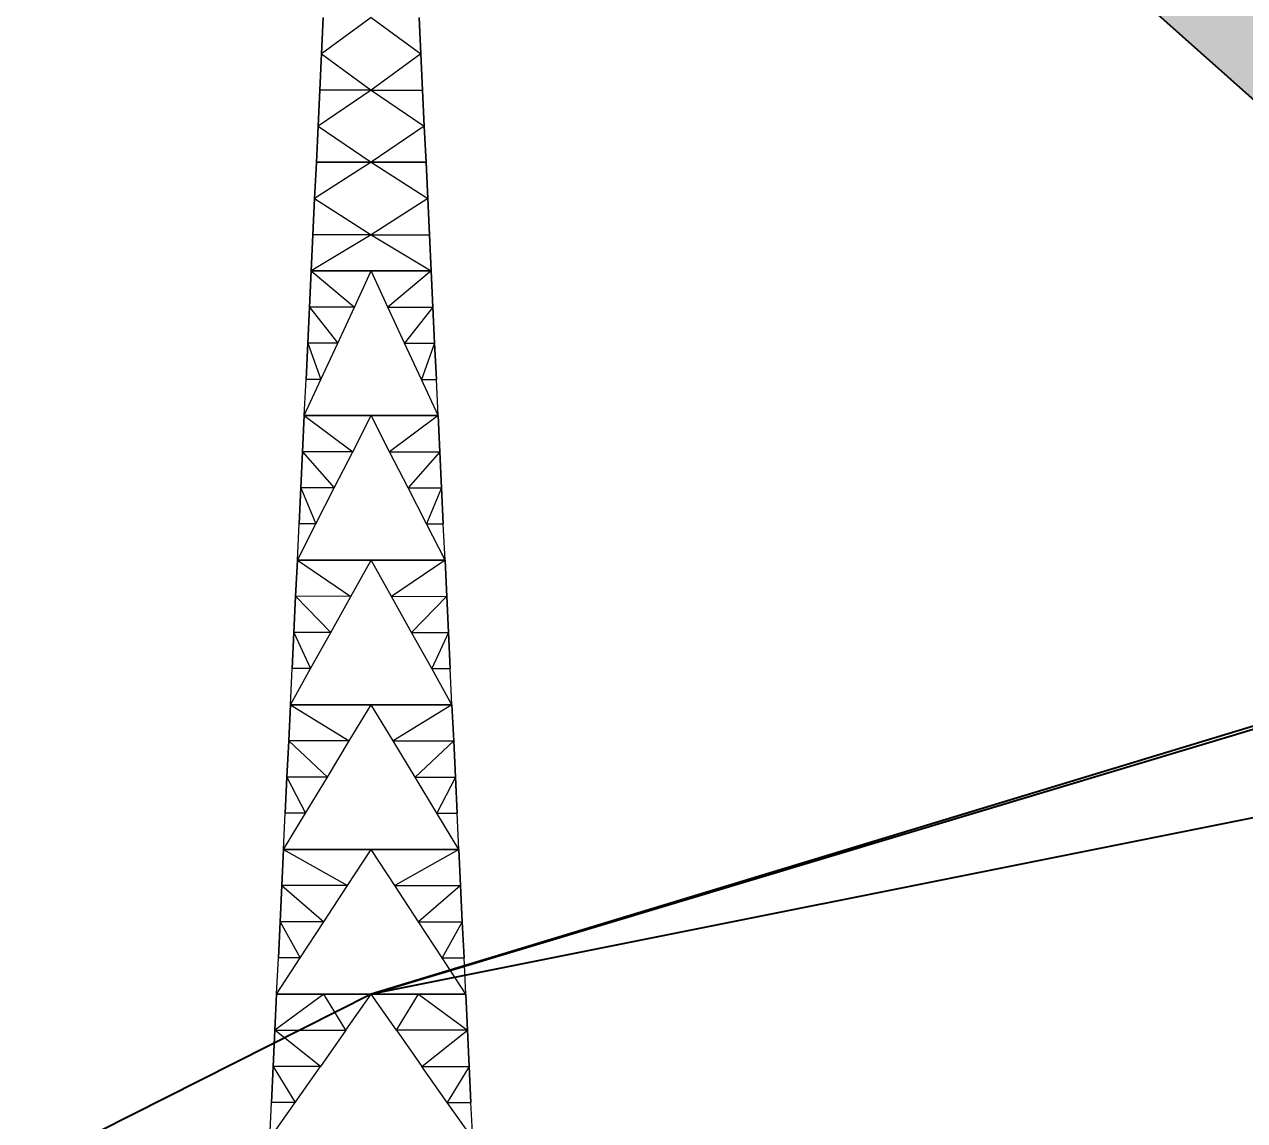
# Model space of a CAD drawing. Header units: millimetres. Extents: x 674 to 5889, y -153 to 3954.
# Drawn here: x 3115.39 to 3159.14, y 929.94 to 969.22 of the extents above; entities that cross this region are included whole.
import ezdxf

# ---------------------------------------------------------------- set-up
doc = ezdxf.new("R2010")
doc.units = ezdxf.units.MM
doc.layers.add('Dimensions', color=7, linetype='Continuous')
doc.layers.add('Ropes', color=3, linetype='Continuous')
doc.layers.add('Effective Aperture Area', color=2, linetype='Continuous', transparency=0.75)
doc.layers.add('Effective Aperture2', color=2, linetype='Continuous', transparency=0.9)
doc.layers.add('Towers', color=1, linetype='Continuous', lineweight=0)
doc.styles.get("Standard").update_dxf_attribs({"font": 'arial.ttf'})
doc.dimstyles.new('ISO-25', dxfattribs={"dimtxt": 2.5, "dimasz": 2.5, "dimexe": 1.25, "dimexo": 0.625, "dimtad": 1, "dimtxsty": 'Standard', "dimcen": 2.5, "dimadec": 0, "dimazin": 0, "dimtfac": 1, "dimtmove": 0, "dimatfit": 3, "dimfxl": 1, "dimarcsym": 0})

# ---------------------------------------------------------------- blocks, each defined once
blk = doc.blocks.new('_ArchTick')
at = {"color": 0, "linetype": 'ByBlock', "const_width": 0.15}
blk.add_lwpolyline([(-0.5, -0.5), (0.5, 0.5)], dxfattribs=at)
blk = doc.blocks.new('*D60')
at = {"color": 0, "lineweight": -2, "transparency": 16777216}
blk.add_line((2829.274, -144.563), (2959.274, -144.563), dxfattribs=at)
at = {"layer": 'Defpoints', "color": 0, "transparency": 16777216}
for p in [(5528.478, 3774.077), (5768.478, 3774.077), (5768.478, 3752.482), (2829.274, -118.354), (2959.274, -118.354), (2959.274, -144.563)]:
    blk.add_point(p, dxfattribs=at)
at = {"layer": 'Dimensions', "color": 0, "lineweight": -2, "transparency": 16777216}
blk.add_line((5528.478, 3752.482), (5768.478, 3752.482), dxfattribs=at)
at = {"color": 0, "lineweight": -2, "transparency": 16777216, "xscale": 15, "yscale": 15, "zscale": 15, "rotation": 180}
blk.add_blockref('_ArchTick', (2829.274, -144.563), dxfattribs=at)
at = {"color": 0, "lineweight": -2, "transparency": 16777216, "xscale": 15, "yscale": 15, "zscale": 15}
blk.add_blockref('_ArchTick', (2959.274, -144.563), dxfattribs=at)
at = {"layer": 'Dimensions', "color": 0, "lineweight": -2, "transparency": 16777216, "xscale": 2.5, "yscale": 2.5, "zscale": 2.5, "rotation": 180}
blk.add_blockref('_ArchTick', (5528.478, 3752.482), dxfattribs=at)
at = {"layer": 'Dimensions', "color": 0, "lineweight": -2, "transparency": 16777216, "xscale": 2.5, "yscale": 2.5, "zscale": 2.5}
blk.add_blockref('_ArchTick', (5768.478, 3752.482), dxfattribs=at)
at = {"color": 0, "transparency": 16777216, "insert": (2894.274, -136.274), "char_height": 15, "attachment_point": 5}
blk.add_mtext('130', dxfattribs=at)
at = {"layer": 'Dimensions', "color": 0, "transparency": 16777216, "insert": (5648.478, 3755.404), "char_height": 4.5, "attachment_point": 5}
blk.add_mtext('240m', dxfattribs=at)
blk = doc.blocks.new('*D58')
at = {"color": 0, "lineweight": -2, "transparency": 16777216}
blk.add_line((2393.626, -144.563), (2483.626, -144.563), dxfattribs=at)
at = {"layer": 'Defpoints', "color": 0, "transparency": 16777216}
for p in [(5603.478, 3819.077), (5583.397, 3774.077), (5603.478, 3774.077), (2393.626, -80.976), (2483.626, -80.976), (2483.626, -144.563)]:
    blk.add_point(p, dxfattribs=at)
at = {"layer": 'Dimensions', "color": 0, "lineweight": -2, "transparency": 16777216}
blk.add_line((5583.397, 3819.077), (5583.397, 3774.077), dxfattribs=at)
at = {"color": 0, "lineweight": -2, "transparency": 16777216, "xscale": 15, "yscale": 15, "zscale": 15, "rotation": 180}
blk.add_blockref('_ArchTick', (2393.626, -144.563), dxfattribs=at)
at = {"color": 0, "lineweight": -2, "transparency": 16777216, "xscale": 15, "yscale": 15, "zscale": 15}
blk.add_blockref('_ArchTick', (2483.626, -144.563), dxfattribs=at)
at = {"layer": 'Dimensions', "color": 0, "lineweight": -2, "transparency": 16777216, "xscale": 2.5, "yscale": 2.5, "zscale": 2.5}
for p, rotation in [((5583.397, 3819.077), 90), ((5583.397, 3774.077), 270)]:
    blk.add_blockref('_ArchTick', p, dxfattribs=dict(at, rotation=rotation))
at = {"color": 0, "transparency": 16777216, "insert": (2438.626, -136.279), "char_height": 15, "attachment_point": 5}
blk.add_mtext('90', dxfattribs=at)
at = {"layer": 'Dimensions', "color": 0, "transparency": 16777216, "insert": (5580.484, 3796.577), "char_height": 4.5, "attachment_point": 5, "rotation": 90}
blk.add_mtext('45m', dxfattribs=at)
blk = doc.blocks.new('*D62')
at = {"color": 0, "lineweight": -2, "transparency": 16777216}
blk.add_line((2577.797, -35.976), (2577.797, -85.976), dxfattribs=at)
at = {"layer": 'Defpoints', "color": 0, "transparency": 16777216}
for p in [(5529.806, 3893.742), (5528.478, 3889.077), (5643.378, 3856.377), (2597.989, -35.976), (2577.797, -85.976), (2597.989, -85.976)]:
    blk.add_point(p, dxfattribs=at)
at = {"layer": 'Dimensions', "color": 0, "lineweight": -2, "transparency": 16777216}
blk.add_line((5644.706, 3861.042), (5529.806, 3893.742), dxfattribs=at)
at = {"color": 0, "lineweight": -2, "transparency": 16777216, "xscale": 15, "yscale": 15, "zscale": 15}
for p, rotation in [((2577.797, -35.976), 90), ((2577.797, -85.976), 270)]:
    blk.add_blockref('_ArchTick', p, dxfattribs=dict(at, rotation=rotation))
at = {"layer": 'Dimensions', "color": 0, "lineweight": -2, "transparency": 16777216, "xscale": 2.5, "yscale": 2.5, "zscale": 2.5}
for p, rotation in [((5529.806, 3893.742), 164.113896019455), ((5644.706, 3861.042), 344.113896019455)]:
    blk.add_blockref('_ArchTick', p, dxfattribs=dict(at, rotation=rotation))
at = {"color": 0, "transparency": 16777216, "insert": (2569.514, -60.976), "char_height": 15, "attachment_point": 5, "rotation": 90}
blk.add_mtext('50', dxfattribs=at)
at = {"layer": 'Dimensions', "color": 0, "transparency": 16777216, "insert": (5588.056, 3880.203), "char_height": 4.5, "attachment_point": 5, "rotation": 344.1139}
blk.add_mtext('119.5m', dxfattribs=at)
blk = doc.blocks.new('*D63')
at = {"color": 0, "lineweight": -2, "transparency": 16777216}
blk.add_line((2809.512, -31.439), (2809.512, -86.439), dxfattribs=at)
at = {"layer": 'Defpoints', "color": 0, "transparency": 16777216}
for p in [(5643.378, 3866.577), (5527.736, 3834.542), (5528.478, 3832.07), (2829.274, -31.439), (2809.512, -86.439), (2829.274, -86.439)]:
    blk.add_point(p, dxfattribs=at)
at = {"layer": 'Dimensions', "color": 0, "lineweight": -2, "transparency": 16777216}
blk.add_line((5642.636, 3869.049), (5527.736, 3834.542), dxfattribs=at)
at = {"color": 0, "lineweight": -2, "transparency": 16777216, "xscale": 15, "yscale": 15, "zscale": 15}
for p, rotation in [((2809.512, -31.439), 90), ((2809.512, -86.439), 270)]:
    blk.add_blockref('_ArchTick', p, dxfattribs=dict(at, rotation=rotation))
at = {"layer": 'Dimensions', "color": 0, "lineweight": -2, "transparency": 16777216, "xscale": 2.5, "yscale": 2.5, "zscale": 2.5}
for p, rotation in [((5642.636, 3869.049), 16.71614301521846), ((5527.736, 3834.542), 196.7161430152185)]:
    blk.add_blockref('_ArchTick', p, dxfattribs=dict(at, rotation=rotation))
at = {"color": 0, "transparency": 16777216, "insert": (2801.259, -58.939), "char_height": 15, "attachment_point": 5, "rotation": 90}
blk.add_mtext('55', dxfattribs=at)
at = {"layer": 'Dimensions', "color": 0, "transparency": 16777216, "insert": (5584.345, 3854.594), "char_height": 4.5, "attachment_point": 5, "rotation": 16.7161}
blk.add_mtext('120m', dxfattribs=at)
blk = doc.blocks.new('*D59')
at = {"color": 0, "lineweight": -2, "transparency": 16777216}
blk.add_line((2597.989, -144.563), (2697.989, -144.563), dxfattribs=at)
at = {"layer": 'Defpoints', "color": 0, "transparency": 16777216}
for p in [(5623.478, 3781.175), (5673.478, 3781.175), (5673.478, 3764.268), (2597.989, -85.976), (2697.989, -85.976), (2697.989, -144.563)]:
    blk.add_point(p, dxfattribs=at)
at = {"layer": 'Dimensions', "color": 0, "lineweight": -2, "transparency": 16777216}
blk.add_line((5623.478, 3764.268), (5673.478, 3764.268), dxfattribs=at)
at = {"color": 0, "lineweight": -2, "transparency": 16777216, "xscale": 15, "yscale": 15, "zscale": 15, "rotation": 180}
blk.add_blockref('_ArchTick', (2597.989, -144.563), dxfattribs=at)
at = {"color": 0, "lineweight": -2, "transparency": 16777216, "xscale": 15, "yscale": 15, "zscale": 15}
blk.add_blockref('_ArchTick', (2697.989, -144.563), dxfattribs=at)
at = {"layer": 'Dimensions', "color": 0, "lineweight": -2, "transparency": 16777216, "xscale": 2.5, "yscale": 2.5, "zscale": 2.5, "rotation": 180}
blk.add_blockref('_ArchTick', (5623.478, 3764.268), dxfattribs=at)
at = {"layer": 'Dimensions', "color": 0, "lineweight": -2, "transparency": 16777216, "xscale": 2.5, "yscale": 2.5, "zscale": 2.5}
blk.add_blockref('_ArchTick', (5673.478, 3764.268), dxfattribs=at)
at = {"color": 0, "transparency": 16777216, "insert": (2647.989, -136.279), "char_height": 15, "attachment_point": 5}
blk.add_mtext('100', dxfattribs=at)
at = {"layer": 'Dimensions', "color": 0, "transparency": 16777216, "insert": (5648.478, 3767.191), "char_height": 4.5, "attachment_point": 5}
blk.add_mtext('50m', dxfattribs=at)
blk = doc.blocks.new('*D61')
at = {"color": 0, "lineweight": -2, "transparency": 16777216}
blk.add_line((2373.545, -35.976), (2373.545, -80.976), dxfattribs=at)
at = {"layer": 'Defpoints', "color": 0, "transparency": 16777216}
for p in [(5648.478, 3856.377), (5645.288, 3779.077), (5648.478, 3779.077), (2393.626, -35.976), (2373.545, -80.976), (2393.626, -80.976)]:
    blk.add_point(p, dxfattribs=at)
at = {"layer": 'Dimensions', "color": 0, "lineweight": -2, "transparency": 16777216}
blk.add_line((5645.288, 3856.377), (5645.288, 3779.077), dxfattribs=at)
at = {"color": 0, "lineweight": -2, "transparency": 16777216, "xscale": 15, "yscale": 15, "zscale": 15}
for p, rotation in [((2373.545, -35.976), 90), ((2373.545, -80.976), 270)]:
    blk.add_blockref('_ArchTick', p, dxfattribs=dict(at, rotation=rotation))
at = {"layer": 'Dimensions', "color": 0, "lineweight": -2, "transparency": 16777216, "xscale": 2.5, "yscale": 2.5, "zscale": 2.5}
for p, rotation in [((5645.288, 3856.377), 90), ((5645.288, 3779.077), 270)]:
    blk.add_blockref('_ArchTick', p, dxfattribs=dict(at, rotation=rotation))
at = {"color": 0, "transparency": 16777216, "insert": (2365.292, -58.476), "char_height": 15, "attachment_point": 5, "rotation": 90}
blk.add_mtext('45', dxfattribs=at)
at = {"layer": 'Dimensions', "color": 0, "transparency": 16777216, "insert": (5642.364, 3817.906), "char_height": 4.5, "attachment_point": 5, "rotation": 90}
blk.add_mtext('77.3m', dxfattribs=at)

msp = doc.modelspace()

# ---------------------------------------------------------------- hatches: boundary and pattern name
at = {"layer": 'Effective Aperture2', "transparency": 33554508}
h = msp.add_hatch(color=256, dxfattribs=at)
h.dxf.hatch_style = 1
h.paths.add_polyline_path([(3213.721, 951.569), (3220.332, 958.18), (3233.891, 961.241), (3253.43, 957.337), (3287.579, 919.076, -0.08392), (3252.224, 883.72)])
h.paths.add_polyline_path([(3213.12, 965.392), (3233.891, 961.241), (3220.332, 958.18)], flags=17)
h.paths.add_polyline_path([(3247.252, 964.258), (3253.43, 957.337), (3233.891, 961.241)])
h.paths.add_polyline_path([(3135.652, 987.765), (3122.875, 999.169), (3172.131, 1048.424), (3247.252, 964.258), (3233.891, 961.241), (3213.12, 965.392), (3205.907, 958.18), (3201.044, 956.704)])
h.paths.add_polyline_path([(3135.652, 987.765), (3201.044, 956.704), (3178.217, 949.774)])
h.paths.add_polyline_path([(3205.907, 958.18), (3213.12, 950.967), (3201.044, 956.704)])
h.paths.add_polyline_path([(3178.217, 949.774), (3201.044, 956.704), (3213.12, 950.967), (3213.721, 951.569), (3252.224, 883.72)])

# ---------------------------------------------------------------- linework, layer by layer
at = {"layer": 'Effective Aperture Area', "transparency": 33554508}
msp.add_line((3252.224, 883.72), (3122.875, 999.169), dxfattribs=at)
at = {"layer": 'Ropes', "transparency": 33554508}
for p, q in [((3127.826, 934.476), (3242.726, 968.983)), ((3282.531, 965.392), (3127.826, 934.476)), ((3205.907, 958.18), (3127.826, 934.476))]:
    msp.add_line(p, q, dxfattribs=at)
at = {"layer": 'Ropes'}
msp.add_line((3127.826, 934.476), (3012.826, 876.483), dxfattribs=at)
at = {"layer": 'Towers'}
for p, q in [((3127.825, 969.468), (3126.046, 968.161)), ((3127.825, 969.468), (3126.046, 968.161)), ((3126.108, 969.468), (3126.046, 968.161)), ((3126.108, 969.468), (3126.046, 968.161)), ((3126.046, 968.161), (3126.108, 969.457)), ((3126.046, 968.161), (3126.108, 969.457)), ((3127.826, 969.468), (3129.606, 968.161)), ((3127.826, 969.468), (3129.606, 968.161)), ((3129.543, 969.468), (3129.606, 968.161)), ((3129.543, 969.468), (3129.606, 968.161)), ((3129.606, 968.161), (3129.544, 969.457)), ((3129.606, 968.161), (3129.544, 969.457)), ((3126.046, 968.161), (3125.984, 966.867)), ((3125.984, 966.866), (3126.046, 968.161)), ((3126.046, 968.161), (3125.984, 966.867)), ((3125.984, 966.866), (3126.046, 968.161)), ((3126.046, 968.161), (3127.826, 966.867)), ((3126.046, 968.161), (3127.826, 966.867)), ((3129.606, 968.161), (3127.826, 966.867)), ((3129.606, 968.161), (3127.826, 966.867)), ((3129.606, 968.161), (3129.668, 966.867)), ((3129.668, 966.866), (3129.606, 968.161)), ((3129.606, 968.161), (3129.668, 966.867)), ((3129.668, 966.866), (3129.606, 968.161)), ((3127.826, 966.867), (3125.922, 965.57)), ((3127.826, 966.867), (3125.922, 965.57)), ((3125.984, 966.867), (3125.922, 965.57)), ((3125.984, 966.867), (3125.922, 965.57)), ((3125.922, 965.57), (3125.984, 966.866)), ((3125.922, 965.57), (3125.984, 966.866)), ((3127.826, 966.867), (3125.984, 966.866)), ((3127.826, 966.867), (3125.984, 966.866)), ((3125.984, 966.867), (3125.984, 966.866)), ((3125.984, 966.867), (3125.984, 966.866)), ((3127.826, 966.867), (3129.668, 966.866)), ((3127.826, 966.867), (3129.73, 965.57)), ((3127.826, 966.867), (3129.668, 966.866)), ((3127.826, 966.867), (3129.73, 965.57)), ((3129.668, 966.867), (3129.668, 966.866)), ((3129.668, 966.867), (3129.73, 965.57)), ((3129.668, 966.867), (3129.668, 966.866)), ((3129.668, 966.867), (3129.73, 965.57)), ((3129.73, 965.57), (3129.668, 966.866)), ((3129.73, 965.57), (3129.668, 966.866)), ((3125.922, 965.57), (3125.86, 964.287)), ((3125.86, 964.275), (3125.922, 965.57)), ((3125.922, 965.57), (3125.86, 964.287)), ((3125.86, 964.275), (3125.922, 965.57)), ((3125.922, 965.57), (3127.825, 964.287)), ((3125.922, 965.57), (3127.825, 964.287)), ((3129.73, 965.57), (3127.826, 964.287)), ((3129.73, 965.57), (3127.826, 964.287)), ((3129.73, 965.57), (3129.791, 964.287)), ((3129.792, 964.275), (3129.73, 965.57)), ((3129.73, 965.57), (3129.791, 964.287)), ((3129.792, 964.275), (3129.73, 965.57)), ((3127.825, 964.287), (3125.798, 962.979)), ((3127.825, 964.287), (3125.798, 962.979)), ((3125.86, 964.287), (3125.798, 962.979)), ((3125.86, 964.287), (3125.798, 962.979)), ((3125.798, 962.979), (3125.86, 964.275)), ((3125.798, 962.979), (3125.86, 964.275)), ((3127.826, 964.287), (3125.86, 964.287)), ((3125.86, 964.287), (3127.825, 964.287)), ((3127.825, 964.287), (3125.86, 964.275)), ((3127.825, 964.287), (3125.86, 964.275)), ((3125.86, 964.287), (3125.86, 964.275)), ((3125.86, 964.287), (3125.86, 964.275)), ((3127.825, 964.287), (3129.791, 964.287)), ((3129.791, 964.287), (3127.826, 964.287)), ((3127.826, 964.287), (3129.792, 964.275)), ((3127.826, 964.287), (3129.854, 962.979)), ((3127.826, 964.287), (3129.792, 964.275)), ((3127.826, 964.287), (3129.854, 962.979)), ((3129.791, 964.287), (3129.792, 964.275)), ((3129.791, 964.287), (3129.854, 962.979)), ((3129.791, 964.287), (3129.792, 964.275)), ((3129.791, 964.287), (3129.854, 962.979)), ((3129.854, 962.979), (3129.792, 964.275)), ((3129.854, 962.979), (3129.792, 964.275)), ((3125.798, 962.979), (3125.735, 961.678)), ((3125.798, 962.979), (3125.735, 961.678)), ((3125.736, 961.683), (3125.798, 962.979)), ((3125.736, 961.683), (3125.798, 962.979)), ((3125.798, 962.979), (3127.826, 961.678)), ((3125.798, 962.979), (3127.826, 961.678)), ((3129.854, 962.979), (3127.825, 961.678)), ((3129.854, 962.979), (3127.825, 961.678)), ((3129.854, 962.979), (3129.916, 961.678)), ((3129.915, 961.683), (3129.854, 962.979)), ((3129.854, 962.979), (3129.916, 961.678)), ((3129.915, 961.683), (3129.854, 962.979)), ((3125.674, 960.388), (3125.736, 961.683)), ((3125.674, 960.388), (3125.736, 961.683)), ((3127.826, 961.678), (3125.674, 960.388)), ((3127.826, 961.678), (3125.674, 960.388)), ((3125.735, 961.678), (3125.674, 960.388)), ((3125.735, 961.678), (3125.674, 960.388)), ((3125.735, 961.678), (3125.736, 961.683)), ((3125.735, 961.678), (3125.736, 961.683)), ((3127.826, 961.678), (3125.736, 961.683)), ((3127.826, 961.678), (3125.736, 961.683)), ((3127.825, 961.678), (3129.915, 961.683)), ((3127.825, 961.678), (3129.915, 961.683)), ((3127.825, 961.678), (3129.977, 960.388)), ((3127.825, 961.678), (3129.977, 960.388)), ((3129.916, 961.678), (3129.915, 961.683)), ((3129.977, 960.388), (3129.915, 961.683)), ((3129.916, 961.678), (3129.915, 961.683)), ((3129.977, 960.388), (3129.915, 961.683)), ((3129.916, 961.678), (3129.977, 960.388)), ((3129.916, 961.678), (3129.977, 960.388)), ((3125.612, 959.092), (3125.674, 960.39)), ((3125.612, 959.092), (3125.674, 960.39)), ((3125.674, 960.388), (3125.612, 959.092)), ((3125.612, 959.092), (3125.674, 960.388)), ((3125.674, 960.388), (3125.612, 959.092)), ((3125.612, 959.092), (3125.674, 960.388)), ((3127.826, 960.39), (3125.674, 960.39)), ((3125.674, 960.39), (3127.826, 960.39)), ((3127.826, 960.39), (3125.674, 960.388)), ((3127.826, 960.39), (3125.674, 960.388)), ((3125.674, 960.39), (3125.674, 960.388)), ((3125.674, 960.39), (3125.674, 960.388)), ((3125.674, 960.388), (3127.225, 959.092)), ((3125.674, 960.388), (3127.225, 959.092)), ((3127.225, 959.092), (3127.826, 960.39)), ((3127.225, 959.092), (3127.826, 960.39)), ((3129.977, 960.39), (3127.826, 960.39)), ((3127.826, 960.39), (3129.977, 960.39)), ((3127.826, 960.39), (3129.977, 960.388)), ((3128.426, 959.092), (3127.826, 960.39)), ((3127.826, 960.39), (3129.977, 960.388)), ((3128.426, 959.092), (3127.826, 960.39)), ((3129.977, 960.388), (3128.426, 959.092)), ((3129.977, 960.388), (3128.426, 959.092)), ((3129.977, 960.39), (3129.977, 960.388)), ((3130.039, 959.092), (3129.977, 960.39)), ((3129.977, 960.39), (3129.977, 960.388)), ((3130.039, 959.092), (3129.977, 960.39)), ((3129.977, 960.388), (3130.039, 959.092)), ((3130.039, 959.092), (3129.977, 960.388)), ((3129.977, 960.388), (3130.039, 959.092)), ((3130.039, 959.092), (3129.977, 960.388)), ((3125.55, 957.797), (3125.612, 959.092)), ((3125.612, 959.092), (3125.55, 957.797)), ((3125.55, 957.797), (3125.612, 959.092)), ((3125.55, 957.797), (3125.612, 959.092)), ((3125.612, 959.092), (3125.55, 957.797)), ((3125.55, 957.797), (3125.612, 959.092)), ((3125.612, 959.092), (3126.626, 957.797)), ((3127.225, 959.092), (3125.612, 959.092)), ((3125.612, 959.092), (3126.626, 957.797)), ((3127.225, 959.092), (3125.612, 959.092)), ((3125.612, 959.092), (3125.612, 959.092)), ((3125.612, 959.092), (3125.612, 959.092)), ((3126.626, 957.797), (3127.225, 959.092)), ((3126.626, 957.797), (3127.225, 959.092)), ((3129.025, 957.797), (3128.426, 959.092)), ((3128.426, 959.092), (3130.039, 959.092)), ((3129.025, 957.797), (3128.426, 959.092)), ((3128.426, 959.092), (3130.039, 959.092)), ((3130.039, 959.092), (3129.025, 957.797)), ((3130.039, 959.092), (3129.025, 957.797)), ((3130.101, 957.797), (3130.039, 959.092)), ((3130.039, 959.092), (3130.101, 957.797)), ((3130.039, 959.092), (3130.039, 959.092)), ((3130.101, 957.797), (3130.039, 959.092)), ((3130.101, 957.797), (3130.039, 959.092)), ((3130.039, 959.092), (3130.101, 957.797)), ((3130.039, 959.092), (3130.039, 959.092)), ((3130.101, 957.797), (3130.039, 959.092)), ((3125.488, 956.499), (3125.55, 957.797)), ((3125.55, 957.797), (3125.488, 956.499)), ((3125.488, 956.501), (3125.55, 957.797)), ((3125.488, 956.499), (3125.55, 957.797)), ((3125.55, 957.797), (3125.488, 956.499)), ((3125.488, 956.501), (3125.55, 957.797)), ((3125.55, 957.797), (3126.025, 956.499)), ((3126.626, 957.797), (3125.55, 957.797)), ((3125.55, 957.797), (3126.025, 956.499)), ((3126.626, 957.797), (3125.55, 957.797)), ((3125.55, 957.797), (3125.55, 957.797)), ((3125.55, 957.797), (3125.55, 957.797)), ((3126.025, 956.499), (3126.626, 957.797)), ((3126.025, 956.499), (3126.626, 957.797)), ((3129.627, 956.499), (3129.025, 957.797)), ((3129.025, 957.797), (3130.101, 957.797)), ((3129.627, 956.499), (3129.025, 957.797)), ((3129.025, 957.797), (3130.101, 957.797)), ((3130.101, 957.797), (3129.627, 956.499)), ((3130.101, 957.797), (3129.627, 956.499)), ((3130.163, 956.499), (3130.101, 957.797)), ((3130.101, 957.797), (3130.163, 956.499)), ((3130.101, 957.797), (3130.101, 957.797)), ((3130.163, 956.501), (3130.101, 957.797)), ((3130.163, 956.499), (3130.101, 957.797)), ((3130.101, 957.797), (3130.163, 956.499)), ((3130.101, 957.797), (3130.101, 957.797)), ((3130.163, 956.501), (3130.101, 957.797)), ((3125.426, 955.205), (3125.488, 956.501)), ((3125.426, 955.205), (3125.488, 956.501)), ((3125.426, 955.205), (3126.025, 956.499)), ((3125.426, 955.205), (3126.025, 956.499)), ((3125.426, 955.205), (3125.488, 956.499)), ((3125.426, 955.205), (3125.488, 956.499)), ((3126.025, 956.499), (3125.488, 956.501)), ((3126.025, 956.499), (3125.488, 956.501)), ((3125.488, 956.499), (3125.488, 956.501)), ((3125.488, 956.499), (3125.488, 956.501)), ((3129.627, 956.499), (3130.163, 956.501)), ((3129.627, 956.499), (3130.163, 956.501)), ((3130.225, 955.205), (3129.627, 956.499)), ((3130.225, 955.205), (3129.627, 956.499)), ((3130.163, 956.499), (3130.163, 956.501)), ((3130.225, 955.205), (3130.163, 956.501)), ((3130.163, 956.499), (3130.163, 956.501)), ((3130.225, 955.205), (3130.163, 956.501)), ((3130.225, 955.205), (3130.163, 956.499)), ((3130.225, 955.205), (3130.163, 956.499)), ((3125.426, 955.205), (3125.364, 953.909)), ((3125.364, 953.91), (3125.426, 955.205)), ((3125.426, 955.205), (3125.364, 953.909)), ((3125.364, 953.91), (3125.426, 955.205)), ((3125.364, 953.909), (3125.426, 955.204)), ((3125.364, 953.909), (3125.426, 955.204)), ((3125.426, 955.205), (3127.164, 953.909)), ((3127.826, 955.204), (3125.426, 955.205)), ((3125.426, 955.205), (3127.164, 953.909)), ((3127.826, 955.204), (3125.426, 955.205)), ((3125.426, 955.204), (3125.426, 955.205)), ((3125.426, 955.204), (3125.426, 955.205)), ((3127.826, 955.204), (3125.426, 955.204)), ((3125.426, 955.204), (3127.826, 955.204)), ((3127.164, 953.909), (3127.826, 955.204)), ((3127.164, 953.909), (3127.826, 955.204)), ((3127.826, 955.204), (3130.225, 955.205)), ((3127.826, 955.204), (3130.225, 955.205)), ((3130.225, 955.204), (3127.826, 955.204)), ((3127.826, 955.204), (3130.225, 955.204)), ((3128.487, 953.909), (3127.826, 955.204)), ((3128.487, 953.909), (3127.826, 955.204)), ((3130.225, 955.205), (3128.487, 953.909)), ((3130.225, 955.205), (3128.487, 953.909)), ((3130.225, 955.205), (3130.287, 953.909)), ((3130.225, 955.204), (3130.225, 955.205)), ((3130.287, 953.91), (3130.225, 955.205)), ((3130.225, 955.205), (3130.287, 953.909)), ((3130.225, 955.204), (3130.225, 955.205)), ((3130.287, 953.91), (3130.225, 955.205)), ((3130.287, 953.909), (3130.225, 955.204)), ((3130.287, 953.909), (3130.225, 955.204)), ((3125.364, 953.91), (3125.302, 952.613)), ((3125.302, 952.614), (3125.364, 953.91)), ((3125.364, 953.91), (3125.302, 952.613)), ((3125.302, 952.614), (3125.364, 953.91)), ((3125.302, 952.613), (3125.364, 953.909)), ((3125.302, 952.613), (3125.364, 953.909)), ((3125.364, 953.91), (3126.502, 952.613)), ((3127.164, 953.909), (3125.364, 953.91)), ((3125.364, 953.91), (3126.502, 952.613)), ((3127.164, 953.909), (3125.364, 953.91)), ((3125.364, 953.909), (3125.364, 953.91)), ((3125.364, 953.909), (3125.364, 953.91)), ((3126.502, 952.613), (3127.164, 953.909)), ((3126.502, 952.613), (3127.164, 953.909)), ((3128.487, 953.909), (3130.287, 953.91)), ((3128.487, 953.909), (3130.287, 953.91)), ((3129.149, 952.613), (3128.487, 953.909)), ((3129.149, 952.613), (3128.487, 953.909)), ((3130.287, 953.91), (3129.149, 952.613)), ((3130.287, 953.91), (3129.149, 952.613)), ((3130.287, 953.91), (3130.349, 952.613)), ((3130.287, 953.909), (3130.287, 953.91)), ((3130.349, 952.614), (3130.287, 953.91)), ((3130.287, 953.91), (3130.349, 952.613)), ((3130.287, 953.909), (3130.287, 953.91)), ((3130.349, 952.614), (3130.287, 953.91)), ((3130.349, 952.613), (3130.287, 953.909)), ((3130.349, 952.613), (3130.287, 953.909)), ((3125.302, 952.614), (3125.24, 951.319)), ((3125.24, 951.319), (3125.302, 952.614)), ((3125.302, 952.614), (3125.24, 951.319)), ((3125.24, 951.319), (3125.302, 952.614)), ((3125.24, 951.319), (3125.302, 952.613)), ((3125.24, 951.319), (3125.302, 952.613)), ((3125.302, 952.614), (3125.841, 951.319)), ((3126.502, 952.613), (3125.302, 952.614)), ((3125.302, 952.614), (3125.841, 951.319)), ((3126.502, 952.613), (3125.302, 952.614)), ((3125.302, 952.613), (3125.302, 952.614)), ((3125.302, 952.613), (3125.302, 952.614)), ((3125.841, 951.319), (3126.502, 952.613)), ((3125.841, 951.319), (3126.502, 952.613)), ((3129.149, 952.613), (3130.349, 952.614)), ((3129.149, 952.613), (3130.349, 952.614)), ((3129.811, 951.319), (3129.149, 952.613)), ((3129.811, 951.319), (3129.149, 952.613)), ((3130.349, 952.614), (3129.811, 951.319)), ((3130.349, 952.614), (3129.811, 951.319)), ((3130.349, 952.614), (3130.411, 951.319)), ((3130.349, 952.613), (3130.349, 952.614)), ((3130.411, 951.319), (3130.349, 952.614)), ((3130.349, 952.614), (3130.411, 951.319)), ((3130.349, 952.613), (3130.349, 952.614)), ((3130.411, 951.319), (3130.349, 952.614)), ((3130.411, 951.319), (3130.349, 952.613)), ((3130.411, 951.319), (3130.349, 952.613)), ((3125.178, 950.023), (3125.841, 951.319)), ((3125.178, 950.023), (3125.841, 951.319)), ((3125.178, 950.023), (3125.24, 951.319)), ((3125.178, 950.023), (3125.24, 951.319)), ((3125.178, 950.023), (3125.24, 951.319)), ((3125.178, 950.023), (3125.24, 951.319)), ((3125.841, 951.319), (3125.24, 951.319)), ((3125.841, 951.319), (3125.24, 951.319)), ((3125.24, 951.319), (3125.24, 951.319)), ((3125.24, 951.319), (3125.24, 951.319)), ((3130.473, 950.023), (3129.811, 951.319)), ((3129.811, 951.319), (3130.411, 951.319)), ((3130.473, 950.023), (3129.811, 951.319)), ((3129.811, 951.319), (3130.411, 951.319)), ((3130.473, 950.023), (3130.411, 951.319)), ((3130.411, 951.319), (3130.411, 951.319)), ((3130.473, 950.023), (3130.411, 951.319)), ((3130.473, 950.023), (3130.411, 951.319)), ((3130.411, 951.319), (3130.411, 951.319)), ((3130.473, 950.023), (3130.411, 951.319)), ((3125.116, 948.724), (3125.178, 950.023)), ((3125.178, 950.023), (3125.116, 948.724)), ((3125.116, 948.727), (3125.178, 950.023)), ((3125.116, 948.724), (3125.178, 950.023)), ((3125.178, 950.023), (3125.116, 948.724)), ((3125.116, 948.727), (3125.178, 950.023)), ((3125.178, 950.023), (3127.826, 950.023)), ((3127.826, 950.023), (3125.178, 950.023)), ((3125.178, 950.023), (3127.1, 948.724)), ((3125.178, 950.023), (3127.826, 950.023)), ((3125.178, 950.023), (3127.1, 948.724)), ((3125.178, 950.023), (3127.826, 950.023)), ((3125.178, 950.023), (3125.178, 950.023)), ((3125.178, 950.023), (3125.178, 950.023)), ((3127.1, 948.724), (3127.826, 950.023)), ((3127.1, 948.724), (3127.826, 950.023)), ((3127.826, 950.023), (3130.473, 950.023)), ((3130.473, 950.023), (3127.826, 950.023)), ((3128.551, 948.724), (3127.826, 950.023)), ((3130.473, 950.023), (3127.826, 950.023)), ((3128.551, 948.724), (3127.826, 950.023)), ((3130.473, 950.023), (3127.826, 950.023)), ((3130.473, 950.023), (3128.551, 948.724)), ((3130.473, 950.023), (3128.551, 948.724)), ((3130.535, 948.724), (3130.473, 950.023)), ((3130.473, 950.023), (3130.535, 948.724)), ((3130.473, 950.023), (3130.473, 950.023)), ((3130.535, 948.727), (3130.473, 950.023)), ((3130.535, 948.724), (3130.473, 950.023)), ((3130.473, 950.023), (3130.535, 948.724)), ((3130.473, 950.023), (3130.473, 950.023)), ((3130.535, 948.727), (3130.473, 950.023)), ((3125.116, 948.727), (3125.054, 947.431)), ((3125.054, 947.432), (3125.116, 948.727)), ((3125.116, 948.727), (3125.054, 947.431)), ((3125.054, 947.432), (3125.116, 948.727)), ((3125.054, 947.431), (3125.116, 948.724)), ((3125.054, 947.431), (3125.116, 948.724)), ((3125.116, 948.727), (3126.378, 947.431)), ((3127.1, 948.724), (3125.116, 948.727)), ((3125.116, 948.727), (3126.378, 947.431)), ((3127.1, 948.724), (3125.116, 948.727)), ((3125.116, 948.724), (3125.116, 948.727)), ((3125.116, 948.724), (3125.116, 948.727)), ((3126.378, 947.431), (3127.1, 948.724)), ((3126.378, 947.431), (3127.1, 948.724)), ((3128.551, 948.724), (3130.535, 948.727)), ((3128.551, 948.724), (3130.535, 948.727)), ((3129.273, 947.431), (3128.551, 948.724)), ((3129.273, 947.431), (3128.551, 948.724)), ((3130.535, 948.727), (3129.273, 947.431)), ((3130.535, 948.727), (3129.273, 947.431)), ((3130.535, 948.727), (3130.597, 947.431)), ((3130.535, 948.724), (3130.535, 948.727)), ((3130.597, 947.432), (3130.535, 948.727)), ((3130.535, 948.727), (3130.597, 947.431)), ((3130.535, 948.724), (3130.535, 948.727)), ((3130.597, 947.432), (3130.535, 948.727)), ((3130.597, 947.431), (3130.535, 948.724)), ((3130.597, 947.431), (3130.535, 948.724)), ((3125.054, 947.432), (3124.992, 946.136)), ((3124.992, 946.136), (3125.054, 947.432)), ((3125.054, 947.432), (3124.992, 946.136)), ((3124.992, 946.136), (3125.054, 947.432)), ((3124.992, 946.136), (3125.054, 947.431)), ((3124.992, 946.136), (3125.054, 947.431)), ((3125.054, 947.432), (3125.654, 946.136)), ((3126.378, 947.431), (3125.054, 947.432)), ((3125.054, 947.432), (3125.654, 946.136)), ((3126.378, 947.431), (3125.054, 947.432)), ((3125.054, 947.431), (3125.054, 947.432)), ((3125.054, 947.431), (3125.054, 947.432)), ((3125.654, 946.136), (3126.378, 947.431)), ((3125.654, 946.136), (3126.378, 947.431)), ((3129.273, 947.431), (3130.597, 947.432)), ((3129.273, 947.431), (3130.597, 947.432)), ((3129.997, 946.136), (3129.273, 947.431)), ((3129.997, 946.136), (3129.273, 947.431)), ((3130.597, 947.432), (3129.997, 946.136)), ((3130.597, 947.432), (3129.997, 946.136)), ((3130.597, 947.432), (3130.659, 946.136)), ((3130.597, 947.431), (3130.597, 947.432)), ((3130.659, 946.136), (3130.597, 947.432)), ((3130.597, 947.432), (3130.659, 946.136)), ((3130.597, 947.431), (3130.597, 947.432)), ((3130.659, 946.136), (3130.597, 947.432)), ((3130.659, 946.136), (3130.597, 947.431)), ((3130.659, 946.136), (3130.597, 947.431)), ((3124.93, 944.84), (3125.654, 946.136)), ((3124.93, 944.84), (3125.654, 946.136)), ((3124.93, 944.84), (3124.992, 946.136)), ((3124.93, 944.84), (3124.992, 946.136)), ((3124.93, 944.84), (3124.992, 946.136)), ((3124.93, 944.84), (3124.992, 946.136)), ((3125.654, 946.136), (3124.992, 946.136)), ((3125.654, 946.136), (3124.992, 946.136)), ((3124.992, 946.136), (3124.992, 946.136)), ((3124.992, 946.136), (3124.992, 946.136)), ((3130.721, 944.84), (3129.997, 946.136)), ((3129.997, 946.136), (3130.659, 946.136)), ((3130.721, 944.84), (3129.997, 946.136)), ((3129.997, 946.136), (3130.659, 946.136)), ((3130.721, 944.84), (3130.659, 946.136)), ((3130.659, 946.136), (3130.659, 946.136)), ((3130.721, 944.84), (3130.659, 946.136)), ((3130.721, 944.84), (3130.659, 946.136)), ((3130.659, 946.136), (3130.659, 946.136)), ((3130.721, 944.84), (3130.659, 946.136)), ((3124.868, 943.544), (3124.93, 944.84)), ((3124.93, 944.84), (3124.868, 943.544)), ((3124.868, 943.545), (3124.93, 944.84)), ((3124.868, 943.544), (3124.93, 944.84)), ((3124.93, 944.84), (3124.868, 943.544)), ((3124.868, 943.545), (3124.93, 944.84)), ((3126.378, 944.84), (3124.93, 944.84)), ((3127.826, 944.84), (3124.93, 944.84)), ((3124.93, 944.84), (3127.826, 944.84)), ((3124.93, 944.84), (3127.039, 943.544)), ((3127.826, 944.84), (3124.93, 944.84)), ((3124.93, 944.84), (3127.039, 943.544)), ((3127.826, 944.84), (3124.93, 944.84)), ((3124.93, 944.84), (3124.93, 944.84)), ((3124.93, 944.84), (3124.93, 944.84)), ((3129.273, 944.84), (3126.378, 944.84)), ((3126.378, 944.84), (3129.273, 944.84)), ((3126.378, 944.84), (3126.378, 944.84)), ((3127.039, 943.544), (3127.826, 944.84)), ((3127.039, 943.544), (3127.826, 944.84)), ((3127.826, 944.84), (3127.826, 944.84)), ((3127.826, 944.84), (3127.826, 944.84)), ((3130.721, 944.84), (3127.826, 944.84)), ((3127.826, 944.84), (3130.721, 944.84)), ((3128.612, 943.544), (3127.826, 944.84)), ((3127.826, 944.84), (3130.721, 944.84)), ((3128.612, 943.544), (3127.826, 944.84)), ((3127.826, 944.84), (3130.721, 944.84)), ((3130.721, 944.84), (3128.612, 943.544)), ((3130.721, 944.84), (3128.612, 943.544)), ((3129.273, 944.84), (3130.721, 944.84)), ((3129.273, 944.84), (3129.273, 944.84)), ((3130.783, 943.544), (3130.721, 944.84)), ((3130.721, 944.84), (3130.783, 943.544)), ((3130.721, 944.84), (3130.721, 944.84)), ((3130.783, 943.545), (3130.721, 944.84)), ((3130.783, 943.544), (3130.721, 944.84)), ((3130.721, 944.84), (3130.783, 943.544)), ((3130.721, 944.84), (3130.721, 944.84)), ((3130.783, 943.545), (3130.721, 944.84)), ((3124.868, 943.545), (3124.806, 942.249)), ((3124.806, 942.249), (3124.868, 943.545)), ((3124.868, 943.545), (3124.806, 942.249)), ((3124.806, 942.249), (3124.868, 943.545)), ((3124.806, 942.249), (3124.868, 943.544)), ((3124.806, 942.249), (3124.868, 943.544)), ((3124.868, 943.545), (3126.254, 942.249)), ((3127.039, 943.544), (3124.868, 943.545)), ((3124.868, 943.545), (3126.254, 942.249)), ((3127.039, 943.544), (3124.868, 943.545)), ((3124.868, 943.544), (3124.868, 943.545)), ((3124.868, 943.544), (3124.868, 943.545)), ((3126.254, 942.249), (3127.039, 943.544)), ((3126.254, 942.249), (3127.039, 943.544)), ((3128.612, 943.544), (3130.783, 943.545)), ((3128.612, 943.544), (3130.783, 943.545)), ((3129.397, 942.249), (3128.612, 943.544)), ((3129.397, 942.249), (3128.612, 943.544)), ((3130.783, 943.545), (3129.397, 942.249)), ((3130.783, 943.545), (3129.397, 942.249)), ((3130.783, 943.545), (3130.845, 942.249)), ((3130.783, 943.544), (3130.783, 943.545)), ((3130.845, 942.249), (3130.783, 943.545)), ((3130.783, 943.545), (3130.845, 942.249)), ((3130.783, 943.544), (3130.783, 943.545)), ((3130.845, 942.249), (3130.783, 943.545)), ((3130.845, 942.249), (3130.783, 943.544)), ((3130.845, 942.249), (3130.783, 943.544)), ((3124.744, 940.954), (3124.806, 942.249)), ((3124.806, 942.249), (3124.744, 940.954)), ((3124.744, 940.954), (3124.806, 942.249)), ((3124.744, 940.954), (3124.806, 942.249)), ((3124.806, 942.249), (3124.744, 940.954)), ((3124.744, 940.954), (3124.806, 942.249)), ((3124.806, 942.249), (3125.468, 940.954)), ((3126.254, 942.249), (3124.806, 942.249)), ((3124.806, 942.249), (3125.468, 940.954)), ((3126.254, 942.249), (3124.806, 942.249)), ((3124.806, 942.249), (3124.806, 942.249)), ((3124.806, 942.249), (3124.806, 942.249)), ((3125.468, 940.954), (3126.254, 942.249)), ((3125.468, 940.954), (3126.254, 942.249)), ((3130.183, 940.954), (3129.397, 942.249)), ((3129.397, 942.249), (3130.845, 942.249)), ((3130.183, 940.954), (3129.397, 942.249)), ((3129.397, 942.249), (3130.845, 942.249)), ((3130.845, 942.249), (3130.183, 940.954)), ((3130.845, 942.249), (3130.183, 940.954)), ((3130.907, 940.954), (3130.845, 942.249)), ((3130.845, 942.249), (3130.907, 940.954)), ((3130.845, 942.249), (3130.845, 942.249)), ((3130.907, 940.954), (3130.845, 942.249)), ((3130.907, 940.954), (3130.845, 942.249)), ((3130.845, 942.249), (3130.907, 940.954)), ((3130.845, 942.249), (3130.845, 942.249)), ((3130.907, 940.954), (3130.845, 942.249)), ((3124.682, 939.658), (3125.468, 940.954)), ((3124.682, 939.658), (3125.468, 940.954)), ((3124.682, 939.658), (3124.744, 940.954)), ((3124.682, 939.658), (3124.744, 940.954)), ((3124.682, 939.658), (3124.744, 940.954)), ((3124.682, 939.658), (3124.744, 940.954)), ((3125.468, 940.954), (3124.744, 940.954)), ((3125.468, 940.954), (3124.744, 940.954)), ((3124.744, 940.954), (3124.744, 940.954)), ((3124.744, 940.954), (3124.744, 940.954)), ((3130.969, 939.658), (3130.183, 940.954)), ((3130.183, 940.954), (3130.907, 940.954)), ((3130.969, 939.658), (3130.183, 940.954)), ((3130.183, 940.954), (3130.907, 940.954)), ((3130.969, 939.658), (3130.907, 940.954)), ((3130.907, 940.954), (3130.907, 940.954)), ((3130.969, 939.658), (3130.907, 940.954)), ((3130.969, 939.658), (3130.907, 940.954)), ((3130.907, 940.954), (3130.907, 940.954)), ((3130.969, 939.658), (3130.907, 940.954)), ((3124.62, 938.362), (3124.682, 939.658)), ((3124.682, 939.658), (3124.62, 938.362)), ((3124.62, 938.362), (3124.682, 939.658)), ((3124.62, 938.362), (3124.682, 939.658)), ((3124.682, 939.658), (3124.62, 938.362)), ((3124.62, 938.362), (3124.682, 939.658)), ((3126.254, 939.658), (3124.682, 939.658)), ((3124.682, 939.658), (3127.826, 939.658)), ((3127.826, 939.658), (3124.682, 939.658)), ((3124.682, 939.658), (3126.978, 938.362)), ((3127.826, 939.658), (3124.682, 939.658)), ((3124.682, 939.658), (3126.978, 938.362)), ((3127.826, 939.658), (3124.682, 939.658)), ((3129.397, 939.658), (3126.254, 939.658)), ((3126.254, 939.658), (3129.397, 939.658)), ((3126.978, 938.362), (3127.826, 939.658)), ((3126.978, 938.362), (3127.826, 939.658)), ((3127.826, 939.658), (3130.969, 939.658)), ((3130.969, 939.658), (3127.826, 939.658)), ((3128.673, 938.362), (3127.826, 939.658)), ((3127.826, 939.658), (3130.969, 939.658)), ((3128.673, 938.362), (3127.826, 939.658)), ((3127.826, 939.658), (3130.969, 939.658)), ((3130.969, 939.658), (3128.673, 938.362)), ((3130.969, 939.658), (3128.673, 938.362)), ((3129.397, 939.658), (3130.969, 939.658)), ((3131.031, 938.362), (3130.969, 939.658)), ((3130.969, 939.658), (3131.031, 938.362)), ((3131.031, 938.362), (3130.969, 939.658)), ((3131.031, 938.362), (3130.969, 939.658)), ((3130.969, 939.658), (3131.031, 938.362)), ((3131.031, 938.362), (3130.969, 939.658)), ((3124.558, 937.067), (3124.62, 938.362)), ((3124.62, 938.362), (3124.558, 937.067)), ((3124.558, 937.067), (3124.62, 938.362)), ((3124.558, 937.067), (3124.62, 938.362)), ((3124.62, 938.362), (3124.558, 937.067)), ((3124.558, 937.067), (3124.62, 938.362)), ((3124.62, 938.362), (3126.13, 937.067)), ((3126.978, 938.362), (3124.62, 938.362)), ((3124.62, 938.362), (3126.13, 937.067)), ((3126.978, 938.362), (3124.62, 938.362)), ((3124.62, 938.362), (3124.62, 938.362)), ((3124.62, 938.362), (3124.62, 938.362)), ((3126.13, 937.067), (3126.978, 938.362)), ((3126.13, 937.067), (3126.978, 938.362)), ((3129.521, 937.067), (3128.673, 938.362)), ((3128.673, 938.362), (3131.031, 938.362)), ((3129.521, 937.067), (3128.673, 938.362)), ((3128.673, 938.362), (3131.031, 938.362)), ((3131.031, 938.362), (3129.521, 937.067)), ((3131.031, 938.362), (3129.521, 937.067)), ((3131.093, 937.067), (3131.031, 938.362)), ((3131.031, 938.362), (3131.093, 937.067)), ((3131.031, 938.362), (3131.031, 938.362)), ((3131.093, 937.067), (3131.031, 938.362)), ((3131.093, 937.067), (3131.031, 938.362)), ((3131.031, 938.362), (3131.093, 937.067)), ((3131.031, 938.362), (3131.031, 938.362)), ((3131.093, 937.067), (3131.031, 938.362)), ((3124.496, 935.769), (3124.558, 937.067)), ((3124.558, 937.067), (3124.496, 935.769)), ((3124.496, 935.771), (3124.558, 937.067)), ((3124.496, 935.769), (3124.558, 937.067)), ((3124.558, 937.067), (3124.496, 935.769)), ((3124.496, 935.771), (3124.558, 937.067)), ((3124.558, 937.067), (3125.281, 935.769)), ((3126.13, 937.067), (3124.558, 937.067)), ((3124.558, 937.067), (3125.281, 935.769)), ((3126.13, 937.067), (3124.558, 937.067)), ((3125.281, 935.769), (3126.13, 937.067)), ((3125.281, 935.769), (3126.13, 937.067)), ((3130.37, 935.769), (3129.521, 937.067)), ((3129.521, 937.067), (3131.093, 937.067)), ((3130.37, 935.769), (3129.521, 937.067)), ((3129.521, 937.067), (3131.093, 937.067)), ((3131.093, 937.067), (3130.37, 935.769)), ((3131.093, 937.067), (3130.37, 935.769)), ((3131.155, 935.769), (3131.093, 937.067)), ((3131.093, 937.067), (3131.155, 935.769)), ((3131.155, 935.771), (3131.093, 937.067)), ((3131.155, 935.769), (3131.093, 937.067)), ((3131.093, 937.067), (3131.155, 935.769)), ((3131.155, 935.771), (3131.093, 937.067)), ((3124.434, 934.476), (3124.496, 935.771)), ((3124.434, 934.476), (3124.496, 935.771)), ((3124.434, 934.476), (3125.281, 935.769)), ((3124.434, 934.476), (3125.281, 935.769)), ((3124.434, 934.476), (3124.496, 935.769)), ((3124.434, 934.476), (3124.496, 935.769)), ((3125.281, 935.769), (3124.496, 935.771)), ((3125.281, 935.769), (3124.496, 935.771)), ((3124.496, 935.769), (3124.496, 935.771)), ((3124.496, 935.769), (3124.496, 935.771)), ((3130.37, 935.769), (3131.155, 935.771)), ((3130.37, 935.769), (3131.155, 935.771)), ((3131.217, 934.476), (3130.37, 935.769)), ((3131.217, 934.476), (3130.37, 935.769)), ((3131.155, 935.769), (3131.155, 935.771)), ((3131.217, 934.476), (3131.155, 935.771)), ((3131.155, 935.769), (3131.155, 935.771)), ((3131.217, 934.476), (3131.155, 935.771)), ((3131.217, 934.476), (3131.155, 935.769)), ((3131.217, 934.476), (3131.155, 935.769)), ((3126.13, 934.476), (3124.373, 933.18)), ((3126.13, 934.476), (3124.373, 933.18)), ((3124.373, 933.18), (3124.434, 934.476)), ((3124.434, 934.476), (3124.373, 933.18)), ((3124.373, 933.18), (3124.434, 934.476)), ((3124.373, 933.18), (3124.434, 934.476)), ((3124.373, 933.18), (3124.434, 934.476)), ((3124.434, 934.476), (3124.373, 933.18)), ((3124.373, 933.18), (3124.434, 934.476)), ((3124.373, 933.18), (3124.434, 934.476)), ((3126.13, 934.476), (3124.434, 934.476)), ((3126.13, 934.476), (3124.434, 934.476)), ((3125.282, 934.476), (3124.434, 934.476)), ((3124.434, 934.476), (3125.282, 934.476)), ((3124.434, 934.476), (3126.13, 934.476)), ((3124.434, 934.476), (3126.13, 934.476)), ((3127.826, 934.476), (3124.434, 934.476)), ((3124.434, 934.476), (3127.826, 934.476)), ((3126.13, 934.476), (3124.434, 934.476)), ((3126.13, 934.476), (3124.434, 934.476)), ((3126.978, 934.476), (3126.13, 934.476)), ((3126.13, 934.476), (3126.978, 934.476)), ((3126.916, 933.18), (3126.13, 934.476)), ((3127.826, 934.476), (3126.13, 934.476)), ((3126.916, 933.18), (3126.13, 934.476)), ((3127.826, 934.476), (3126.13, 934.476)), ((3126.916, 933.18), (3127.826, 934.476)), ((3126.916, 933.18), (3127.826, 934.476)), ((3128.673, 934.476), (3126.978, 934.476)), ((3128.673, 934.476), (3126.978, 934.476)), ((3131.217, 934.476), (3127.826, 934.476)), ((3127.826, 934.476), (3131.217, 934.476)), ((3128.735, 933.18), (3127.826, 934.476)), ((3127.826, 934.476), (3129.521, 934.476)), ((3128.735, 933.18), (3127.826, 934.476)), ((3127.826, 934.476), (3129.521, 934.476)), ((3129.521, 934.476), (3128.673, 934.476)), ((3129.521, 934.476), (3128.673, 934.476)), ((3128.735, 933.18), (3129.521, 934.476)), ((3128.735, 933.18), (3129.521, 934.476)), ((3131.217, 934.476), (3129.521, 934.476)), ((3129.521, 934.476), (3131.217, 934.476)), ((3131.217, 934.476), (3129.521, 934.476)), ((3131.217, 934.476), (3129.521, 934.476)), ((3129.521, 934.476), (3131.279, 933.18)), ((3129.521, 934.476), (3131.217, 934.476)), ((3129.521, 934.476), (3131.279, 933.18)), ((3129.521, 934.476), (3131.217, 934.476)), ((3131.217, 934.476), (3130.369, 934.476)), ((3130.369, 934.476), (3131.217, 934.476)), ((3131.279, 933.18), (3131.217, 934.476)), ((3131.217, 934.476), (3131.279, 933.18)), ((3131.279, 933.18), (3131.217, 934.476)), ((3131.279, 933.18), (3131.217, 934.476)), ((3131.279, 933.18), (3131.217, 934.476)), ((3131.217, 934.476), (3131.279, 933.18)), ((3131.279, 933.18), (3131.217, 934.476)), ((3131.279, 933.18), (3131.217, 934.476)), ((3124.311, 931.884), (3124.373, 933.18)), ((3124.373, 933.18), (3124.311, 931.884)), ((3124.311, 931.884), (3124.373, 933.18)), ((3124.311, 931.884), (3124.373, 933.18)), ((3124.373, 933.18), (3124.311, 931.884)), ((3124.311, 931.884), (3124.373, 933.18)), ((3126.006, 931.884), (3124.373, 933.18)), ((3124.373, 933.18), (3126.916, 933.18)), ((3126.006, 931.884), (3124.373, 933.18)), ((3124.373, 933.18), (3126.916, 933.18)), ((3124.373, 933.18), (3124.373, 933.18)), ((3124.373, 933.18), (3124.373, 933.18)), ((3126.916, 933.18), (3126.006, 931.884)), ((3126.916, 933.18), (3126.006, 931.884)), ((3128.735, 933.18), (3129.645, 931.884)), ((3131.279, 933.18), (3128.735, 933.18)), ((3128.735, 933.18), (3129.645, 931.884)), ((3131.279, 933.18), (3128.735, 933.18)), ((3129.645, 931.884), (3131.279, 933.18)), ((3129.645, 931.884), (3131.279, 933.18)), ((3131.341, 931.884), (3131.279, 933.18)), ((3131.279, 933.18), (3131.341, 931.884)), ((3131.279, 933.18), (3131.279, 933.18)), ((3131.341, 931.884), (3131.279, 933.18)), ((3131.341, 931.884), (3131.279, 933.18)), ((3131.279, 933.18), (3131.341, 931.884)), ((3131.279, 933.18), (3131.279, 933.18)), ((3131.341, 931.884), (3131.279, 933.18)), ((3124.249, 930.589), (3124.311, 931.884)), ((3124.311, 931.884), (3124.249, 930.589)), ((3124.249, 930.589), (3124.311, 931.884)), ((3124.249, 930.589), (3124.311, 931.884)), ((3124.311, 931.884), (3124.249, 930.589)), ((3124.249, 930.589), (3124.311, 931.884)), ((3124.311, 931.884), (3125.096, 930.589)), ((3126.006, 931.884), (3124.311, 931.884)), ((3124.311, 931.884), (3125.096, 930.589)), ((3126.006, 931.884), (3124.311, 931.884)), ((3125.096, 930.589), (3126.006, 931.884)), ((3125.096, 930.589), (3126.006, 931.884)), ((3130.555, 930.589), (3129.645, 931.884)), ((3129.645, 931.884), (3131.341, 931.884)), ((3130.555, 930.589), (3129.645, 931.884)), ((3129.645, 931.884), (3131.341, 931.884)), ((3131.341, 931.884), (3130.555, 930.589)), ((3131.341, 931.884), (3130.555, 930.589)), ((3131.403, 930.589), (3131.341, 931.884)), ((3131.341, 931.884), (3131.403, 930.589)), ((3131.403, 930.589), (3131.341, 931.884)), ((3131.403, 930.589), (3131.341, 931.884)), ((3131.341, 931.884), (3131.403, 930.589)), ((3131.403, 930.589), (3131.341, 931.884)), ((3124.187, 929.293), (3125.096, 930.589)), ((3124.187, 929.293), (3125.096, 930.589)), ((3124.187, 929.293), (3124.249, 930.589)), ((3124.187, 929.293), (3124.249, 930.589)), ((3124.187, 929.293), (3124.249, 930.589)), ((3124.187, 929.293), (3124.249, 930.589)), ((3125.096, 930.589), (3124.249, 930.589)), ((3125.096, 930.589), (3124.249, 930.589)), ((3124.249, 930.589), (3124.249, 930.589)), ((3124.249, 930.589), (3124.249, 930.589)), ((3131.465, 929.293), (3130.555, 930.589)), ((3130.555, 930.589), (3131.403, 930.589)), ((3131.465, 929.293), (3130.555, 930.589)), ((3130.555, 930.589), (3131.403, 930.589)), ((3131.465, 929.293), (3131.403, 930.589)), ((3131.403, 930.589), (3131.403, 930.589)), ((3131.465, 929.293), (3131.403, 930.589)), ((3131.465, 929.293), (3131.403, 930.589)), ((3131.403, 930.589), (3131.403, 930.589)), ((3131.465, 929.293), (3131.403, 930.589))]:
    msp.add_line(p, q, dxfattribs=at)

# ---------------------------------------------------------------- dimensions: what is measured, and where the dimension line sits
at = {"layer": 'Dimensions'}
for p1, p2, distance, override, picture, middle in [((5643.378, 3856.377), (5528.478, 3889.077), -4.85, {"dimtxt": 4.5, "dimexe": 2, "dimexo": 3, "dimdec": 1, "dimdsep": 46, "dimpost": 'm', "dimblk1": 'ArchTick', "dimblk2": 'ArchTick', "dimsah": 1, "dimse1": 1, "dimse2": 1}, '*D62', (5588.056, 3880.203)), ((5643.378, 3866.577), (5528.478, 3832.07), -2.581, {"dimtxt": 4.5, "dimexe": 2, "dimexo": 3, "dimdec": 1, "dimpost": 'm', "dimblk1": 'ArchTick', "dimblk2": 'ArchTick', "dimsah": 1, "dimse1": 1, "dimse2": 1}, '*D63', (5584.345, 3854.594))]:
    dim = msp.add_aligned_dim(p1=p1, p2=p2, distance=distance, dimstyle='ISO-25', override=override, dxfattribs=at)
    dim.commit()
    dim.dimension.update_dxf_attribs({"geometry": picture, "text_midpoint": middle})
dim = msp.add_linear_dim(base=(5645.288, 3779.077), p1=(5648.478, 3856.377), p2=(5648.478, 3779.077), angle=90, dimstyle='ISO-25', override={"dimtxt": 4.5, "dimexe": 2, "dimexo": 3, "dimdec": 1, "dimdsep": 46, "dimpost": 'm', "dimblk1": 'ArchTick', "dimblk2": 'ArchTick', "dimsah": 1, "dimse1": 1, "dimse2": 1}, dxfattribs=at)
dim.commit()
dim.dimension.update_dxf_attribs({"geometry": '*D61', "text_midpoint": (5645.288, 3817.906), "dimtype": 160})
dim = msp.add_linear_dim(base=(5583.397, 3774.077), p1=(5603.478, 3819.077), p2=(5603.478, 3774.077), angle=90, dimstyle='ISO-25', override={"dimtxt": 4.5, "dimexe": 2, "dimexo": 3, "dimdec": 1, "dimpost": 'm', "dimblk1": 'ArchTick', "dimblk2": 'ArchTick', "dimsah": 1, "dimse1": 1, "dimse2": 1}, dxfattribs=at)
dim.commit()
dim.dimension.update_dxf_attribs({"geometry": '*D58', "text_midpoint": (5580.484, 3796.577)})
for base, p1, p2, picture, middle in [((5673.478, 3764.268), (5623.478, 3781.175), (5673.478, 3781.175), '*D59', (5648.478, 3767.191)), ((5768.478, 3752.482), (5528.478, 3774.077), (5768.478, 3774.077), '*D60', (5648.478, 3755.404))]:
    dim = msp.add_linear_dim(base=base, p1=p1, p2=p2, dimstyle='ISO-25', override={"dimtxt": 4.5, "dimexe": 2, "dimexo": 3, "dimdec": 1, "dimdsep": 46, "dimpost": 'm', "dimblk1": 'ArchTick', "dimblk2": 'ArchTick', "dimsah": 1, "dimse1": 1, "dimse2": 1}, dxfattribs=at)
    dim.commit()
    dim.dimension.update_dxf_attribs({"geometry": picture, "text_midpoint": middle})

doc.saveas('drawing.dxf')
